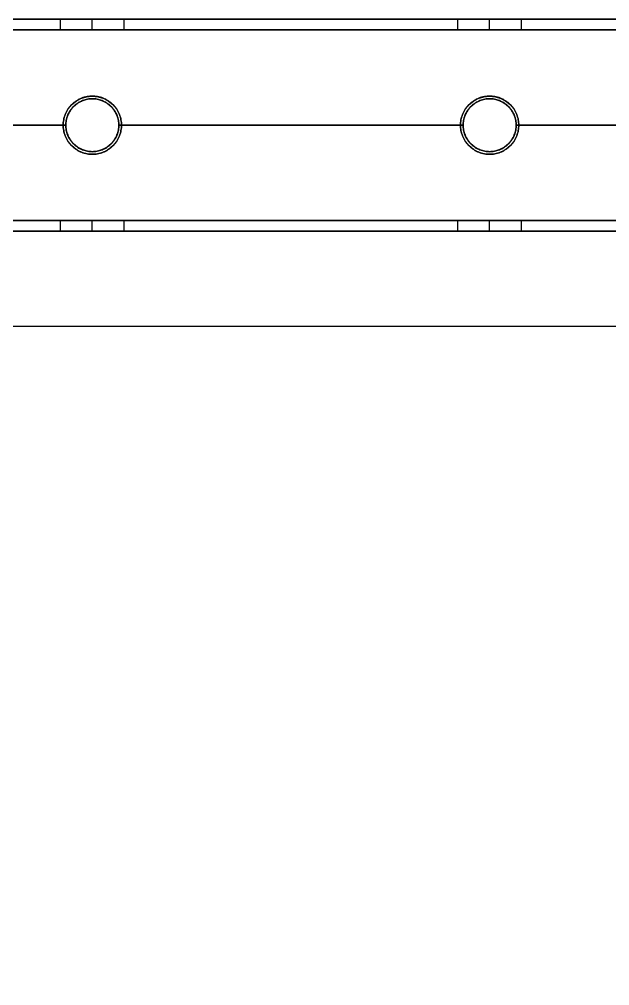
# Model space of a CAD drawing. Header units: millimetres. Extents: x -6529 to 809, y -8611 to 207.
# Drawn here: x -5199.4 to -5088, y -3954.4 to -3771.9 of the extents above; entities that cross this region are included whole.
import ezdxf

# ---------------------------------------------------------------- set-up
doc = ezdxf.new("R2010")
doc.units = ezdxf.units.MM
doc.header["$MEASUREMENT"] = 0
for name, color, linetype, true_color in [('gaten$11mm', 7, 'Continuous', 0xff6a35), ('platen', 7, 'Continuous', 0x007f00), ('staal', 5, 'Continuous', 0x0000ff)]:
    doc.layers.add(name, color=color, linetype=linetype, true_color=true_color)

# ---------------------------------------------------------------- blocks, each defined once
blk = doc.blocks.new('plaat base')
at = {"layer": 'platen'}
for points in [[(358, -1200), (508, -1200), (658, -1200)], [(358, -1200, 18), (508, -1200, 18), (658, -1200, 18)], [(358, -1200, 9), (508, -1200, 9), (658, -1200, 9)], [(508, -1200), (508, -1200, 9), (508, -1200, 18)]]:
    blk.add_open_spline(points, degree=2, dxfattribs=at)
blk = doc.blocks.new('top plaat')
at = {"layer": 'platen'}
for p, q in [((470.5, -1250.5), (470.5, -1250.5, 18)), ((545.5, -1250.5), (545.5, -1250.5, 18)), ((465, -1256), (465, -1256, 18)), ((476, -1256), (476, -1256, 18)), ((540, -1256), (540, -1256, 18)), ((551, -1256), (551, -1256, 18)), ((470.5, -1261.5), (470.5, -1261.5, 18)), ((545.5, -1261.5), (545.5, -1261.5, 18))]:
    blk.add_line(p, q, dxfattribs=at)
for points, knots in [([(470.5, -1261.5), (465, -1261.5), (465, -1256), (465, -1250.5), (470.5, -1250.5), (476, -1250.5), (476, -1256), (476, -1261.5), (470.5, -1261.5)], [-31.415927, -31.415927, -31.415927, -23.561945, -23.561945, -15.707963, -15.707963, -7.853982, -7.853982, 0, 0, 0]), ([(470.5, -1261.5, 18), (465, -1261.5, 18), (465, -1256, 18), (465, -1250.5, 18), (470.5, -1250.5, 18), (476, -1250.5, 18), (476, -1256, 18), (476, -1261.5, 18), (470.5, -1261.5, 18)], [-31.415927, -31.415927, -31.415927, -23.561945, -23.561945, -15.707963, -15.707963, -7.853982, -7.853982, 0, 0, 0]), ([(470.5, -1261.5, 9), (476, -1261.5, 9), (476, -1256, 9), (476, -1250.5, 9), (470.5, -1250.5, 9), (465, -1250.5, 9), (465, -1256, 9), (465, -1261.5, 9), (470.5, -1261.5, 9)], [0, 0, 0, 7.853982, 7.853982, 15.707963, 15.707963, 23.561945, 23.561945, 31.415927, 31.415927, 31.415927]), ([(545.5, -1261.5), (540, -1261.5), (540, -1256), (540, -1250.5), (545.5, -1250.5), (551, -1250.5), (551, -1256), (551, -1261.5), (545.5, -1261.5)], [-31.415927, -31.415927, -31.415927, -23.561945, -23.561945, -15.707963, -15.707963, -7.853982, -7.853982, 0, 0, 0]), ([(545.5, -1261.5, 18), (540, -1261.5, 18), (540, -1256, 18), (540, -1250.5, 18), (545.5, -1250.5, 18), (551, -1250.5, 18), (551, -1256, 18), (551, -1261.5, 18), (545.5, -1261.5, 18)], [-31.415927, -31.415927, -31.415927, -23.561945, -23.561945, -15.707963, -15.707963, -7.853982, -7.853982, 0, 0, 0]), ([(545.5, -1261.5, 9), (551, -1261.5, 9), (551, -1256, 9), (551, -1250.5, 9), (545.5, -1250.5, 9), (540, -1250.5, 9), (540, -1256, 9), (540, -1261.5, 9), (545.5, -1261.5, 9)], [0, 0, 0, 7.853982, 7.853982, 15.707963, 15.707963, 23.561945, 23.561945, 31.415927, 31.415927, 31.415927])]:
    blk.add_rational_spline(points, [1, 0.707106781187, 1, 0.707106781187, 1, 0.707106781187, 1, 0.707106781187, 1], degree=2, knots=knots, dxfattribs=at)
for points in [[(40, -1276), (349, -1276), (658, -1276), (967, -1276), (1276, -1276)], [(40, -1276, 18), (349, -1276, 18), (658, -1276, 18), (967, -1276, 18), (1276, -1276, 18)], [(40, -1276, 9), (349, -1276, 9), (658, -1276, 9), (967, -1276, 9), (1276, -1276, 9)]]:
    blk.add_open_spline(points, degree=2, knots=[5973.638309, 5973.638309, 5973.638309, 6592.931454, 6592.931454, 7212.2246, 7212.2246, 7212.2246], dxfattribs=at)

msp = doc.modelspace()

# ---------------------------------------------------------------- linework, layer by layer
at = {"layer": 'gaten$11mm', "extrusion": (-2.22045e-16, 1, 0)}
for centre in [(5185.61, 20, -3771.89), (5110.61, 20, -3771.89)]:
    msp.add_circle(centre, 5.5, dxfattribs=at)
at = {"layer": 'gaten$11mm'}
for centre in [(-5185.61, -3791.89), (-5110.61, -3791.89)]:
    msp.add_circle(centre, 5.5, dxfattribs=at)
at = {"layer": 'staal'}
for p, q in [((-5191.61, -3773.89, 1296), (-5191.61, -3771.89, 1296)), ((-5191.61, -3773.89, 20), (-5191.61, -3771.89, 20)), ((-5185.61, -3773.89, 1302), (-5185.61, -3771.89, 1302)), ((-5185.61, -3773.89, 1290), (-5185.61, -3771.89, 1290)), ((-5185.61, -3773.89, 26), (-5185.61, -3771.89, 26)), ((-5185.61, -3773.89, 14), (-5185.61, -3771.89, 14)), ((-5179.61, -3773.89, 1296), (-5179.61, -3771.89, 1296)), ((-5179.61, -3773.89, 20), (-5179.61, -3771.89, 20)), ((-5116.61, -3773.89, 1296), (-5116.61, -3771.89, 1296)), ((-5116.61, -3773.89, 20), (-5116.61, -3771.89, 20)), ((-5110.61, -3773.89, 1302), (-5110.61, -3771.89, 1302)), ((-5110.61, -3773.89, 1290), (-5110.61, -3771.89, 1290)), ((-5110.61, -3773.89, 26), (-5110.61, -3771.89, 26)), ((-5110.61, -3773.89, 14), (-5110.61, -3771.89, 14)), ((-5104.61, -3773.89, 1296), (-5104.61, -3771.89, 1296)), ((-5104.61, -3773.89, 20), (-5104.61, -3771.89, 20)), ((-5185.61, -3786.89, 1314), (-5185.61, -3786.89, 1316)), ((-5185.61, -3786.89, 1276), (-5185.61, -3786.89, 1278)), ((-5185.61, -3786.89, 38), (-5185.61, -3786.89, 40)), ((-5185.61, -3786.89), (-5185.61, -3786.89, 2)), ((-5110.61, -3786.89, 1314), (-5110.61, -3786.89, 1316)), ((-5110.61, -3786.89, 1276), (-5110.61, -3786.89, 1278)), ((-5110.61, -3786.89, 38), (-5110.61, -3786.89, 40)), ((-5110.61, -3786.89), (-5110.61, -3786.89, 2)), ((-5190.61, -3791.89, 1314), (-5190.61, -3791.89, 1316)), ((-5190.61, -3791.89, 1276), (-5190.61, -3791.89, 1278)), ((-5190.61, -3791.89, 38), (-5190.61, -3791.89, 40)), ((-5190.61, -3791.89), (-5190.61, -3791.89, 2)), ((-5180.61, -3791.89, 1314), (-5180.61, -3791.89, 1316)), ((-5180.61, -3791.89, 1276), (-5180.61, -3791.89, 1278)), ((-5180.61, -3791.89, 38), (-5180.61, -3791.89, 40)), ((-5180.61, -3791.89), (-5180.61, -3791.89, 2)), ((-5115.61, -3791.89, 1314), (-5115.61, -3791.89, 1316)), ((-5115.61, -3791.89, 1276), (-5115.61, -3791.89, 1278)), ((-5115.61, -3791.89, 38), (-5115.61, -3791.89, 40)), ((-5115.61, -3791.89), (-5115.61, -3791.89, 2)), ((-5105.61, -3791.89, 1314), (-5105.61, -3791.89, 1316)), ((-5105.61, -3791.89, 1276), (-5105.61, -3791.89, 1278)), ((-5105.61, -3791.89, 38), (-5105.61, -3791.89, 40)), ((-5105.61, -3791.89), (-5105.61, -3791.89, 2)), ((-5185.61, -3796.89, 1276), (-5185.61, -3796.89, 1278)), ((-5185.61, -3796.89, 1314), (-5185.61, -3796.89, 1316)), ((-5185.61, -3796.89), (-5185.61, -3796.89, 2)), ((-5185.61, -3796.89, 38), (-5185.61, -3796.89, 40)), ((-5110.61, -3796.89, 1276), (-5110.61, -3796.89, 1278)), ((-5110.61, -3796.89, 1314), (-5110.61, -3796.89, 1316)), ((-5110.61, -3796.89), (-5110.61, -3796.89, 2)), ((-5110.61, -3796.89, 38), (-5110.61, -3796.89, 40)), ((-5191.61, -3811.89, 1296), (-5191.61, -3809.89, 1296)), ((-5191.61, -3811.89, 20), (-5191.61, -3809.89, 20)), ((-5185.61, -3811.89, 1302), (-5185.61, -3809.89, 1302)), ((-5185.61, -3811.89, 1290), (-5185.61, -3809.89, 1290)), ((-5185.61, -3811.89, 26), (-5185.61, -3809.89, 26)), ((-5185.61, -3811.89, 14), (-5185.61, -3809.89, 14)), ((-5179.61, -3811.89, 1296), (-5179.61, -3809.89, 1296)), ((-5179.61, -3811.89, 20), (-5179.61, -3809.89, 20)), ((-5116.61, -3811.89, 1296), (-5116.61, -3809.89, 1296)), ((-5116.61, -3811.89, 20), (-5116.61, -3809.89, 20)), ((-5110.61, -3811.89, 1302), (-5110.61, -3809.89, 1302)), ((-5110.61, -3811.89, 1290), (-5110.61, -3809.89, 1290)), ((-5110.61, -3811.89, 26), (-5110.61, -3809.89, 26)), ((-5110.61, -3811.89, 14), (-5110.61, -3809.89, 14)), ((-5104.61, -3811.89, 1296), (-5104.61, -3809.89, 1296)), ((-5104.61, -3811.89, 20), (-5104.61, -3809.89, 20))]:
    msp.add_line(p, q, dxfattribs=at)
for points in [[(-4640.11, -5087.89), (-5956.11, -5087.89), (-5956.11, -3771.89), (-4640.11, -3771.89)], [(-4680.11, -5047.89), (-5916.11, -5047.89), (-5916.11, -3811.89), (-4680.11, -3811.89)]]:
    msp.add_lwpolyline(points, close=True, dxfattribs=at)
for centre in [(-5185.61, -3791.89, 1276), (-5185.61, -3791.89, 1315), (-5185.61, -3791.89, 1277), (-5185.61, -3791.89), (-5185.61, -3791.89, 39), (-5185.61, -3791.89, 1), (-5110.61, -3791.89, 1276), (-5110.61, -3791.89, 1315), (-5110.61, -3791.89, 1277), (-5110.61, -3791.89), (-5110.61, -3791.89, 39), (-5110.61, -3791.89, 1)]:
    msp.add_circle(centre, 5, dxfattribs=at)
for points in [[(-4640.11, -3771.89, 1276), (-5298.11, -3771.89, 1276), (-5956.11, -3771.89, 1276)], [(-4640.11, -3771.89, 1316), (-5298.11, -3771.89, 1316), (-5956.11, -3771.89, 1316)], [(-5956.11, -3771.89), (-5298.11, -3771.89), (-4640.11, -3771.89)], [(-5956.11, -3771.89, 40), (-5298.11, -3771.89, 40), (-4640.11, -3771.89, 40)], [(-5191.61, -3771.89, 1296), (-5223.11, -3771.89, 1296), (-5254.61, -3771.89, 1296)], [(-5254.61, -3771.89, 20), (-5223.11, -3771.89, 20), (-5191.61, -3771.89, 20)], [(-5116.61, -3771.89, 1296), (-5148.11, -3771.89, 1296), (-5179.61, -3771.89, 1296)], [(-5179.61, -3771.89, 20), (-5148.11, -3771.89, 20), (-5116.61, -3771.89, 20)], [(-5041.61, -3771.89, 1296), (-5073.11, -3771.89, 1296), (-5104.61, -3771.89, 1296)], [(-5104.61, -3771.89, 20), (-5073.11, -3771.89, 20), (-5041.61, -3771.89, 20)], [(-4642.11, -3773.89, 1314), (-5298.11, -3773.89, 1314), (-5954.11, -3773.89, 1314)], [(-4642.11, -3773.89, 1278), (-5298.11, -3773.89, 1278), (-5954.11, -3773.89, 1278)], [(-5954.11, -3773.89, 38), (-5298.11, -3773.89, 38), (-4642.11, -3773.89, 38)], [(-5954.11, -3773.89, 2), (-5298.11, -3773.89, 2), (-4642.11, -3773.89, 2)], [(-5191.61, -3773.89, 1296), (-5223.11, -3773.89, 1296), (-5254.61, -3773.89, 1296)], [(-5254.61, -3773.89, 20), (-5223.11, -3773.89, 20), (-5191.61, -3773.89, 20)], [(-5116.61, -3773.89, 1296), (-5148.11, -3773.89, 1296), (-5179.61, -3773.89, 1296)], [(-5179.61, -3773.89, 20), (-5148.11, -3773.89, 20), (-5116.61, -3773.89, 20)], [(-5041.61, -3773.89, 1296), (-5073.11, -3773.89, 1296), (-5104.61, -3773.89, 1296)], [(-5104.61, -3773.89, 20), (-5073.11, -3773.89, 20), (-5041.61, -3773.89, 20)], [(-5190.61, -3791.89, 1316), (-5223.11, -3791.89, 1316), (-5255.61, -3791.89, 1316)], [(-5190.61, -3791.89, 1314), (-5223.11, -3791.89, 1314), (-5255.61, -3791.89, 1314)], [(-5190.61, -3791.89, 1278), (-5223.11, -3791.89, 1278), (-5255.61, -3791.89, 1278)], [(-5190.61, -3791.89, 1276), (-5223.11, -3791.89, 1276), (-5255.61, -3791.89, 1276)], [(-5255.61, -3791.89, 40), (-5223.11, -3791.89, 40), (-5190.61, -3791.89, 40)], [(-5255.61, -3791.89, 38), (-5223.11, -3791.89, 38), (-5190.61, -3791.89, 38)], [(-5255.61, -3791.89, 2), (-5223.11, -3791.89, 2), (-5190.61, -3791.89, 2)], [(-5255.61, -3791.89), (-5223.11, -3791.89), (-5190.61, -3791.89)], [(-5115.61, -3791.89, 1316), (-5148.11, -3791.89, 1316), (-5180.61, -3791.89, 1316)], [(-5115.61, -3791.89, 1314), (-5148.11, -3791.89, 1314), (-5180.61, -3791.89, 1314)], [(-5115.61, -3791.89, 1278), (-5148.11, -3791.89, 1278), (-5180.61, -3791.89, 1278)], [(-5115.61, -3791.89, 1276), (-5148.11, -3791.89, 1276), (-5180.61, -3791.89, 1276)], [(-5180.61, -3791.89, 40), (-5148.11, -3791.89, 40), (-5115.61, -3791.89, 40)], [(-5180.61, -3791.89, 38), (-5148.11, -3791.89, 38), (-5115.61, -3791.89, 38)], [(-5180.61, -3791.89, 2), (-5148.11, -3791.89, 2), (-5115.61, -3791.89, 2)], [(-5180.61, -3791.89), (-5148.11, -3791.89), (-5115.61, -3791.89)], [(-5040.61, -3791.89, 1316), (-5073.11, -3791.89, 1316), (-5105.61, -3791.89, 1316)], [(-5040.61, -3791.89, 1314), (-5073.11, -3791.89, 1314), (-5105.61, -3791.89, 1314)], [(-5040.61, -3791.89, 1278), (-5073.11, -3791.89, 1278), (-5105.61, -3791.89, 1278)], [(-5040.61, -3791.89, 1276), (-5073.11, -3791.89, 1276), (-5105.61, -3791.89, 1276)], [(-5105.61, -3791.89, 40), (-5073.11, -3791.89, 40), (-5040.61, -3791.89, 40)], [(-5105.61, -3791.89, 38), (-5073.11, -3791.89, 38), (-5040.61, -3791.89, 38)], [(-5105.61, -3791.89, 2), (-5073.11, -3791.89, 2), (-5040.61, -3791.89, 2)], [(-5105.61, -3791.89), (-5073.11, -3791.89), (-5040.61, -3791.89)], [(-4678.11, -3809.89, 1314), (-5298.11, -3809.89, 1314), (-5918.11, -3809.89, 1314)], [(-4678.11, -3809.89, 1278), (-5298.11, -3809.89, 1278), (-5918.11, -3809.89, 1278)], [(-5918.11, -3809.89, 38), (-5298.11, -3809.89, 38), (-4678.11, -3809.89, 38)], [(-5918.11, -3809.89, 2), (-5298.11, -3809.89, 2), (-4678.11, -3809.89, 2)], [(-5191.61, -3809.89, 1296), (-5223.11, -3809.89, 1296), (-5254.61, -3809.89, 1296)], [(-5254.61, -3809.89, 20), (-5223.11, -3809.89, 20), (-5191.61, -3809.89, 20)], [(-5116.61, -3809.89, 1296), (-5148.11, -3809.89, 1296), (-5179.61, -3809.89, 1296)], [(-5179.61, -3809.89, 20), (-5148.11, -3809.89, 20), (-5116.61, -3809.89, 20)], [(-5041.61, -3809.89, 1296), (-5073.11, -3809.89, 1296), (-5104.61, -3809.89, 1296)], [(-5104.61, -3809.89, 20), (-5073.11, -3809.89, 20), (-5041.61, -3809.89, 20)], [(-4680.11, -3811.89, 1276), (-5298.11, -3811.89, 1276), (-5916.11, -3811.89, 1276)], [(-4680.11, -3811.89, 1316), (-5298.11, -3811.89, 1316), (-5916.11, -3811.89, 1316)], [(-5916.11, -3811.89), (-5298.11, -3811.89), (-4680.11, -3811.89)], [(-5916.11, -3811.89, 40), (-5298.11, -3811.89, 40), (-4680.11, -3811.89, 40)], [(-5191.61, -3811.89, 1296), (-5223.11, -3811.89, 1296), (-5254.61, -3811.89, 1296)], [(-5254.61, -3811.89, 20), (-5223.11, -3811.89, 20), (-5191.61, -3811.89, 20)], [(-5116.61, -3811.89, 1296), (-5148.11, -3811.89, 1296), (-5179.61, -3811.89, 1296)], [(-5179.61, -3811.89, 20), (-5148.11, -3811.89, 20), (-5116.61, -3811.89, 20)], [(-5041.61, -3811.89, 1296), (-5073.11, -3811.89, 1296), (-5104.61, -3811.89, 1296)], [(-5104.61, -3811.89, 20), (-5073.11, -3811.89, 20), (-5041.61, -3811.89, 20)]]:
    msp.add_open_spline(points, degree=2, dxfattribs=at)
for points, knots in [([(-5185.61, -3771.89, 1302), (-5191.61, -3771.89, 1302), (-5191.61, -3771.89, 1296), (-5191.61, -3771.89, 1290), (-5185.61, -3771.89, 1290), (-5179.61, -3771.89, 1290), (-5179.61, -3771.89, 1296), (-5179.61, -3771.89, 1302), (-5185.61, -3771.89, 1302)], [-31.415927, -31.415927, -31.415927, -23.561945, -23.561945, -15.707963, -15.707963, -7.853982, -7.853982, 0, 0, 0]), ([(-5185.61, -3771.89, 26), (-5179.61, -3771.89, 26), (-5179.61, -3771.89, 20), (-5179.61, -3771.89, 14), (-5185.61, -3771.89, 14), (-5191.61, -3771.89, 14), (-5191.61, -3771.89, 20), (-5191.61, -3771.89, 26), (-5185.61, -3771.89, 26)], [-31.415927, -31.415927, -31.415927, -23.561945, -23.561945, -15.707963, -15.707963, -7.853982, -7.853982, 0, 0, 0]), ([(-5110.61, -3771.89, 1302), (-5116.61, -3771.89, 1302), (-5116.61, -3771.89, 1296), (-5116.61, -3771.89, 1290), (-5110.61, -3771.89, 1290), (-5104.61, -3771.89, 1290), (-5104.61, -3771.89, 1296), (-5104.61, -3771.89, 1302), (-5110.61, -3771.89, 1302)], [-31.415927, -31.415927, -31.415927, -23.561945, -23.561945, -15.707963, -15.707963, -7.853982, -7.853982, 0, 0, 0]), ([(-5110.61, -3771.89, 26), (-5104.61, -3771.89, 26), (-5104.61, -3771.89, 20), (-5104.61, -3771.89, 14), (-5110.61, -3771.89, 14), (-5116.61, -3771.89, 14), (-5116.61, -3771.89, 20), (-5116.61, -3771.89, 26), (-5110.61, -3771.89, 26)], [-31.415927, -31.415927, -31.415927, -23.561945, -23.561945, -15.707963, -15.707963, -7.853982, -7.853982, 0, 0, 0]), ([(-5185.61, -3773.89, 1302), (-5179.61, -3773.89, 1302), (-5179.61, -3773.89, 1296), (-5179.61, -3773.89, 1290), (-5185.61, -3773.89, 1290), (-5191.61, -3773.89, 1290), (-5191.61, -3773.89, 1296), (-5191.61, -3773.89, 1302), (-5185.61, -3773.89, 1302)], [0, 0, 0, 7.853982, 7.853982, 15.707963, 15.707963, 23.561945, 23.561945, 31.415927, 31.415927, 31.415927]), ([(-5185.61, -3773.89, 26), (-5191.61, -3773.89, 26), (-5191.61, -3773.89, 20), (-5191.61, -3773.89, 14), (-5185.61, -3773.89, 14), (-5179.61, -3773.89, 14), (-5179.61, -3773.89, 20), (-5179.61, -3773.89, 26), (-5185.61, -3773.89, 26)], [0, 0, 0, 7.853982, 7.853982, 15.707963, 15.707963, 23.561945, 23.561945, 31.415927, 31.415927, 31.415927]), ([(-5110.61, -3773.89, 1302), (-5104.61, -3773.89, 1302), (-5104.61, -3773.89, 1296), (-5104.61, -3773.89, 1290), (-5110.61, -3773.89, 1290), (-5116.61, -3773.89, 1290), (-5116.61, -3773.89, 1296), (-5116.61, -3773.89, 1302), (-5110.61, -3773.89, 1302)], [0, 0, 0, 7.853982, 7.853982, 15.707963, 15.707963, 23.561945, 23.561945, 31.415927, 31.415927, 31.415927]), ([(-5110.61, -3773.89, 26), (-5116.61, -3773.89, 26), (-5116.61, -3773.89, 20), (-5116.61, -3773.89, 14), (-5110.61, -3773.89, 14), (-5104.61, -3773.89, 14), (-5104.61, -3773.89, 20), (-5104.61, -3773.89, 26), (-5110.61, -3773.89, 26)], [0, 0, 0, 7.853982, 7.853982, 15.707963, 15.707963, 23.561945, 23.561945, 31.415927, 31.415927, 31.415927]), ([(-5185.61, -3796.89, 1316), (-5190.61, -3796.89, 1316), (-5190.61, -3791.89, 1316), (-5190.61, -3786.89, 1316), (-5185.61, -3786.89, 1316), (-5180.61, -3786.89, 1316), (-5180.61, -3791.89, 1316), (-5180.61, -3796.89, 1316), (-5185.61, -3796.89, 1316)], [-31.415927, -31.415927, -31.415927, -23.561945, -23.561945, -15.707963, -15.707963, -7.853982, -7.853982, 0, 0, 0]), ([(-5185.61, -3796.89, 1314), (-5180.61, -3796.89, 1314), (-5180.61, -3791.89, 1314), (-5180.61, -3786.89, 1314), (-5185.61, -3786.89, 1314), (-5190.61, -3786.89, 1314), (-5190.61, -3791.89, 1314), (-5190.61, -3796.89, 1314), (-5185.61, -3796.89, 1314)], [0, 0, 0, 7.853982, 7.853982, 15.707963, 15.707963, 23.561945, 23.561945, 31.415927, 31.415927, 31.415927]), ([(-5185.61, -3796.89, 1278), (-5190.61, -3796.89, 1278), (-5190.61, -3791.89, 1278), (-5190.61, -3786.89, 1278), (-5185.61, -3786.89, 1278), (-5180.61, -3786.89, 1278), (-5180.61, -3791.89, 1278), (-5180.61, -3796.89, 1278), (-5185.61, -3796.89, 1278)], [-31.415927, -31.415927, -31.415927, -23.561945, -23.561945, -15.707963, -15.707963, -7.853982, -7.853982, 0, 0, 0]), ([(-5185.61, -3796.89, 40), (-5180.61, -3796.89, 40), (-5180.61, -3791.89, 40), (-5180.61, -3786.89, 40), (-5185.61, -3786.89, 40), (-5190.61, -3786.89, 40), (-5190.61, -3791.89, 40), (-5190.61, -3796.89, 40), (-5185.61, -3796.89, 40)], [-31.415927, -31.415927, -31.415927, -23.561945, -23.561945, -15.707963, -15.707963, -7.853982, -7.853982, 0, 0, 0]), ([(-5185.61, -3796.89, 38), (-5190.61, -3796.89, 38), (-5190.61, -3791.89, 38), (-5190.61, -3786.89, 38), (-5185.61, -3786.89, 38), (-5180.61, -3786.89, 38), (-5180.61, -3791.89, 38), (-5180.61, -3796.89, 38), (-5185.61, -3796.89, 38)], [0, 0, 0, 7.853982, 7.853982, 15.707963, 15.707963, 23.561945, 23.561945, 31.415927, 31.415927, 31.415927]), ([(-5185.61, -3796.89, 2), (-5180.61, -3796.89, 2), (-5180.61, -3791.89, 2), (-5180.61, -3786.89, 2), (-5185.61, -3786.89, 2), (-5190.61, -3786.89, 2), (-5190.61, -3791.89, 2), (-5190.61, -3796.89, 2), (-5185.61, -3796.89, 2)], [-31.415927, -31.415927, -31.415927, -23.561945, -23.561945, -15.707963, -15.707963, -7.853982, -7.853982, 0, 0, 0]), ([(-5110.61, -3796.89, 1316), (-5115.61, -3796.89, 1316), (-5115.61, -3791.89, 1316), (-5115.61, -3786.89, 1316), (-5110.61, -3786.89, 1316), (-5105.61, -3786.89, 1316), (-5105.61, -3791.89, 1316), (-5105.61, -3796.89, 1316), (-5110.61, -3796.89, 1316)], [-31.415927, -31.415927, -31.415927, -23.561945, -23.561945, -15.707963, -15.707963, -7.853982, -7.853982, 0, 0, 0]), ([(-5110.61, -3796.89, 1314), (-5105.61, -3796.89, 1314), (-5105.61, -3791.89, 1314), (-5105.61, -3786.89, 1314), (-5110.61, -3786.89, 1314), (-5115.61, -3786.89, 1314), (-5115.61, -3791.89, 1314), (-5115.61, -3796.89, 1314), (-5110.61, -3796.89, 1314)], [0, 0, 0, 7.853982, 7.853982, 15.707963, 15.707963, 23.561945, 23.561945, 31.415927, 31.415927, 31.415927]), ([(-5110.61, -3796.89, 1278), (-5115.61, -3796.89, 1278), (-5115.61, -3791.89, 1278), (-5115.61, -3786.89, 1278), (-5110.61, -3786.89, 1278), (-5105.61, -3786.89, 1278), (-5105.61, -3791.89, 1278), (-5105.61, -3796.89, 1278), (-5110.61, -3796.89, 1278)], [-31.415927, -31.415927, -31.415927, -23.561945, -23.561945, -15.707963, -15.707963, -7.853982, -7.853982, 0, 0, 0]), ([(-5110.61, -3796.89, 40), (-5105.61, -3796.89, 40), (-5105.61, -3791.89, 40), (-5105.61, -3786.89, 40), (-5110.61, -3786.89, 40), (-5115.61, -3786.89, 40), (-5115.61, -3791.89, 40), (-5115.61, -3796.89, 40), (-5110.61, -3796.89, 40)], [-31.415927, -31.415927, -31.415927, -23.561945, -23.561945, -15.707963, -15.707963, -7.853982, -7.853982, 0, 0, 0]), ([(-5110.61, -3796.89, 38), (-5115.61, -3796.89, 38), (-5115.61, -3791.89, 38), (-5115.61, -3786.89, 38), (-5110.61, -3786.89, 38), (-5105.61, -3786.89, 38), (-5105.61, -3791.89, 38), (-5105.61, -3796.89, 38), (-5110.61, -3796.89, 38)], [0, 0, 0, 7.853982, 7.853982, 15.707963, 15.707963, 23.561945, 23.561945, 31.415927, 31.415927, 31.415927]), ([(-5110.61, -3796.89, 2), (-5105.61, -3796.89, 2), (-5105.61, -3791.89, 2), (-5105.61, -3786.89, 2), (-5110.61, -3786.89, 2), (-5115.61, -3786.89, 2), (-5115.61, -3791.89, 2), (-5115.61, -3796.89, 2), (-5110.61, -3796.89, 2)], [-31.415927, -31.415927, -31.415927, -23.561945, -23.561945, -15.707963, -15.707963, -7.853982, -7.853982, 0, 0, 0]), ([(-5185.61, -3809.89, 1302), (-5191.61, -3809.89, 1302), (-5191.61, -3809.89, 1296), (-5191.61, -3809.89, 1290), (-5185.61, -3809.89, 1290), (-5179.61, -3809.89, 1290), (-5179.61, -3809.89, 1296), (-5179.61, -3809.89, 1302), (-5185.61, -3809.89, 1302)], [-31.415927, -31.415927, -31.415927, -23.561945, -23.561945, -15.707963, -15.707963, -7.853982, -7.853982, 0, 0, 0]), ([(-5185.61, -3809.89, 26), (-5179.61, -3809.89, 26), (-5179.61, -3809.89, 20), (-5179.61, -3809.89, 14), (-5185.61, -3809.89, 14), (-5191.61, -3809.89, 14), (-5191.61, -3809.89, 20), (-5191.61, -3809.89, 26), (-5185.61, -3809.89, 26)], [-31.415927, -31.415927, -31.415927, -23.561945, -23.561945, -15.707963, -15.707963, -7.853982, -7.853982, 0, 0, 0]), ([(-5110.61, -3809.89, 1302), (-5116.61, -3809.89, 1302), (-5116.61, -3809.89, 1296), (-5116.61, -3809.89, 1290), (-5110.61, -3809.89, 1290), (-5104.61, -3809.89, 1290), (-5104.61, -3809.89, 1296), (-5104.61, -3809.89, 1302), (-5110.61, -3809.89, 1302)], [-31.415927, -31.415927, -31.415927, -23.561945, -23.561945, -15.707963, -15.707963, -7.853982, -7.853982, 0, 0, 0]), ([(-5110.61, -3809.89, 26), (-5104.61, -3809.89, 26), (-5104.61, -3809.89, 20), (-5104.61, -3809.89, 14), (-5110.61, -3809.89, 14), (-5116.61, -3809.89, 14), (-5116.61, -3809.89, 20), (-5116.61, -3809.89, 26), (-5110.61, -3809.89, 26)], [-31.415927, -31.415927, -31.415927, -23.561945, -23.561945, -15.707963, -15.707963, -7.853982, -7.853982, 0, 0, 0]), ([(-5185.61, -3811.89, 1302), (-5179.61, -3811.89, 1302), (-5179.61, -3811.89, 1296), (-5179.61, -3811.89, 1290), (-5185.61, -3811.89, 1290), (-5191.61, -3811.89, 1290), (-5191.61, -3811.89, 1296), (-5191.61, -3811.89, 1302), (-5185.61, -3811.89, 1302)], [0, 0, 0, 7.853982, 7.853982, 15.707963, 15.707963, 23.561945, 23.561945, 31.415927, 31.415927, 31.415927]), ([(-5185.61, -3811.89, 26), (-5191.61, -3811.89, 26), (-5191.61, -3811.89, 20), (-5191.61, -3811.89, 14), (-5185.61, -3811.89, 14), (-5179.61, -3811.89, 14), (-5179.61, -3811.89, 20), (-5179.61, -3811.89, 26), (-5185.61, -3811.89, 26)], [0, 0, 0, 7.853982, 7.853982, 15.707963, 15.707963, 23.561945, 23.561945, 31.415927, 31.415927, 31.415927]), ([(-5110.61, -3811.89, 1302), (-5104.61, -3811.89, 1302), (-5104.61, -3811.89, 1296), (-5104.61, -3811.89, 1290), (-5110.61, -3811.89, 1290), (-5116.61, -3811.89, 1290), (-5116.61, -3811.89, 1296), (-5116.61, -3811.89, 1302), (-5110.61, -3811.89, 1302)], [0, 0, 0, 7.853982, 7.853982, 15.707963, 15.707963, 23.561945, 23.561945, 31.415927, 31.415927, 31.415927]), ([(-5110.61, -3811.89, 26), (-5116.61, -3811.89, 26), (-5116.61, -3811.89, 20), (-5116.61, -3811.89, 14), (-5110.61, -3811.89, 14), (-5104.61, -3811.89, 14), (-5104.61, -3811.89, 20), (-5104.61, -3811.89, 26), (-5110.61, -3811.89, 26)], [0, 0, 0, 7.853982, 7.853982, 15.707963, 15.707963, 23.561945, 23.561945, 31.415927, 31.415927, 31.415927])]:
    msp.add_rational_spline(points, [1, 0.707106781187, 1, 0.707106781187, 1, 0.707106781187, 1, 0.707106781187, 1], degree=2, knots=knots, dxfattribs=at)

# ---------------------------------------------------------------- block references
at = {"layer": 'platen', "rotation": 180}
for name, p in [('plaat base', (-4640.11, -5029.89, 40)), ('top plaat', (-4640.11, -5047.89, 1316))]:
    msp.add_blockref(name, p, dxfattribs=at)

doc.saveas('drawing.dxf')
